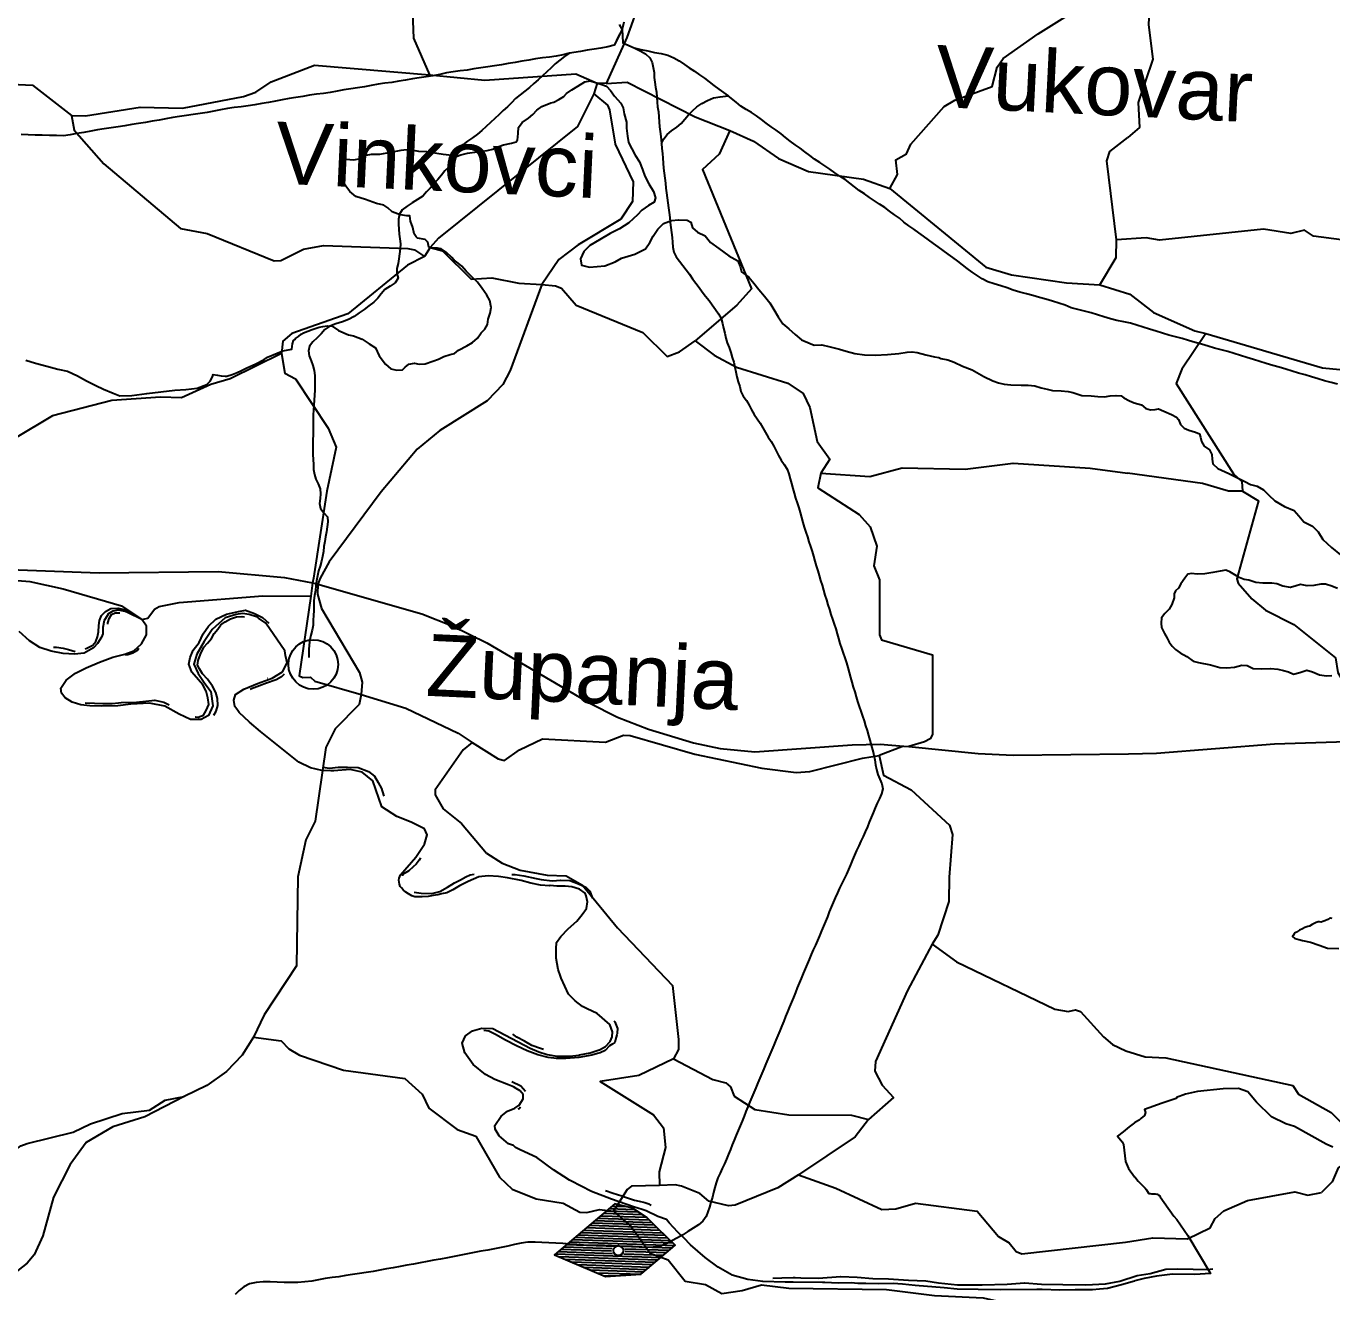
# Model space of a CAD drawing. Header units: metres. Extents: x 13.21 to 19.52, y 42.14 to 46.62.
# Drawn here: x 18.5924 to 19.0656, y 44.8493 to 45.308 of the extents above; entities that cross this region are included whole.
import ezdxf

# ---------------------------------------------------------------- set-up
doc = ezdxf.new("R2010")
doc.units = ezdxf.units.M
doc.header["$MEASUREMENT"] = 0
for name, color, linetype in [('CESTE', 5, 'Continuous'), ('grad_ino', 252, 'Continuous'), ('grad_manji', 1, 'Continuous'), ('hr', 9, 'Continuous'), ('naziv_manji', 1, 'Continuous'), ('naziv_veci', 1, 'Continuous'), ('PRUGE', 7, 'Continuous'), ('RIJEKE', 4, 'Continuous')]:
    doc.layers.add(name, color=color, linetype=linetype)
doc.styles.get("Standard").update_dxf_attribs({"font": 'arial.ttf'})

# ---------------------------------------------------------------- blocks, each defined once
blk = doc.blocks.new('*X40')
at = {"color": 0}
for p, q in [((18.80374, 44.87951), (18.81277, 44.8792)), ((18.80477, 44.88037), (18.8098, 44.8802)), ((18.79756, 44.87431), (18.82007, 44.87356)), ((18.79859, 44.87518), (18.81914, 44.87449)), ((18.79962, 44.87604), (18.81821, 44.87542)), ((18.80065, 44.87691), (18.81717, 44.87636)), ((18.80168, 44.87778), (18.8157, 44.87731)), ((18.80271, 44.87864), (18.81423, 44.87826)), ((18.79241, 44.86999), (18.82489, 44.8689)), ((18.79344, 44.87085), (18.82391, 44.86983)), ((18.79447, 44.87172), (18.82294, 44.87076)), ((18.7955, 44.87258), (18.82196, 44.8717)), ((18.79653, 44.87345), (18.821, 44.87263)), ((18.78623, 44.86479), (18.8045, 44.86418)), ((18.78726, 44.86566), (18.80476, 44.86507)), ((18.78829, 44.86652), (18.80605, 44.86593)), ((18.78932, 44.86739), (18.82747, 44.86611)), ((18.79035, 44.86825), (18.82684, 44.86703)), ((18.79138, 44.86912), (18.82587, 44.86797)), ((18.8082, 44.86586), (18.82645, 44.86525)), ((18.80938, 44.86492), (18.82543, 44.86438)), ((18.78418, 44.86306), (18.82236, 44.86178)), ((18.78521, 44.86393), (18.80492, 44.86327)), ((18.78539, 44.86212), (18.82134, 44.86092)), ((18.7877, 44.86114), (18.82032, 44.86005)), ((18.79002, 44.86017), (18.8193, 44.85919)), ((18.80898, 44.86313), (18.82339, 44.86265)), ((18.80952, 44.86401), (18.82441, 44.86352)), ((18.79233, 44.85919), (18.81828, 44.85832)), ((18.79465, 44.85821), (18.81726, 44.85746)), ((18.79696, 44.85724), (18.81624, 44.85659)), ((18.79928, 44.85626), (18.81522, 44.85572)), ((18.80159, 44.85528), (18.80582, 44.85514))]:
    blk.add_line(p, q, dxfattribs=at)

msp = doc.modelspace()

# ---------------------------------------------------------------- linework, layer by layer
at = {"layer": 'CESTE'}
for p, q in [((18.79932, 45.28735), (18.79814, 45.28349)), ((18.80253, 45.28725), (18.79932, 45.28735)), ((18.73876, 45.22779), (18.7368, 45.22452)), ((18.98149, 45.21421), (18.99234, 45.21084)), ((18.68606, 45.10817), (18.69621, 45.1062)), ((18.69621, 45.1062), (18.6956, 45.10139)), ((18.69651, 45.10796), (18.69621, 45.1062)), ((18.69621, 45.1062), (18.69812, 45.1058)), ((18.699, 45.10791), (18.69812, 45.1058)), ((18.91031, 45.0471), (18.90147, 45.04364)), ((18.91031, 45.0471), (18.91232, 45.04694))]:
    msp.add_line(p, q, dxfattribs=at)
for points in [[(18.73449, 45.35215), (18.73487, 45.34863), (18.73087, 45.34408), (18.72681, 45.33183), (18.72637, 45.31918), (18.73226, 45.31608), (18.73275, 45.30358), (18.73854, 45.29039)], [(18.9998, 45.34791), (19.00057, 45.33896), (18.99916, 45.30847), (19.00073, 45.29599), (18.99538, 45.28029), (18.99588, 45.27129), (18.99168, 45.26761)], [(18.8343, 45.32921), (18.81983, 45.32186), (18.81505, 45.31773), (18.81003, 45.30382), (18.80253, 45.28725)], [(18.90533, 45.24919), (18.90814, 45.25419), (18.90761, 45.25956), (18.91139, 45.26171), (18.91294, 45.26518), (18.92505, 45.2789), (18.92899, 45.28113), (18.94244, 45.2861), (18.94429, 45.29313), (18.94649, 45.29631), (18.95907, 45.3052), (18.98562, 45.32193), (18.99164, 45.32804)], [(18.60884, 45.27557), (18.61391, 45.27554), (18.63378, 45.27865), (18.64903, 45.27826), (18.67112, 45.28254), (18.6757, 45.28406), (18.6812, 45.2878), (18.69685, 45.29389), (18.73854, 45.29039)], [(18.73854, 45.29039), (18.75868, 45.28844), (18.7916, 45.29076), (18.79932, 45.28735)], [(18.55726, 45.28589), (18.56426, 45.28801), (18.5947, 45.28654), (18.60884, 45.27557)], [(18.80253, 45.28725), (18.81014, 45.28771), (18.8349, 45.27513), (18.84738, 45.27019)], [(18.79814, 45.28349), (18.79216, 45.27168), (18.74181, 45.23121), (18.73876, 45.22779)], [(18.79814, 45.28349), (18.80303, 45.27935), (18.8038, 45.27764), (18.80585, 45.26516), (18.81234, 45.25158), (18.81218, 45.24443), (18.80787, 45.238), (18.7924, 45.2287), (18.78543, 45.22348), (18.77924, 45.21442)], [(18.60884, 45.27557), (18.60987, 45.2703), (18.62053, 45.25812), (18.64833, 45.23465), (18.65796, 45.23287), (18.68227, 45.22296), (18.68467, 45.22301), (18.69288, 45.22714), (18.70022, 45.22855), (18.7307, 45.22744), (18.73316, 45.22689), (18.7368, 45.22452)], [(18.84738, 45.27019), (18.84357, 45.26162), (18.8375, 45.25599), (18.85529, 45.21283), (18.84994, 45.2069), (18.83478, 45.19395)], [(18.84738, 45.27019), (18.85595, 45.26632), (18.865, 45.26001), (18.8759, 45.25537), (18.89579, 45.25257), (18.90533, 45.24919)], [(18.98754, 45.23053), (18.98403, 45.25915), (18.98512, 45.26262), (18.99168, 45.26761)], [(19.11628, 45.26478), (19.10493, 45.26077), (19.0948, 45.26007), (19.08286, 45.25064), (19.08313, 45.24918), (19.08979, 45.24363), (19.09102, 45.24014), (19.08864, 45.23143), (19.08653, 45.23063), (19.07647, 45.22957), (19.05894, 45.2319), (19.05561, 45.23411), (19.05065, 45.23279), (19.04081, 45.23437), (19.00306, 45.23048), (18.99824, 45.23123), (18.98754, 45.23053)], [(18.90533, 45.24919), (18.94013, 45.22061), (18.94948, 45.21784), (18.9694, 45.21495), (18.98149, 45.21421)], [(18.98149, 45.21421), (18.98734, 45.22414), (18.98754, 45.23053)], [(18.7368, 45.22452), (18.73058, 45.22142), (18.70895, 45.20376), (18.68864, 45.19659), (18.68543, 45.19382), (18.68496, 45.18939)], [(18.73876, 45.22779), (18.7433, 45.22653), (18.75366, 45.21629), (18.76121, 45.21679), (18.77096, 45.21481), (18.77924, 45.21442)], [(18.77924, 45.21442), (18.76782, 45.18316), (18.76517, 45.17812), (18.75941, 45.17221), (18.74231, 45.1615), (18.7341, 45.15467), (18.72111, 45.13924), (18.70222, 45.11382), (18.699, 45.10791)], [(18.77924, 45.21442), (18.78427, 45.21389), (18.78645, 45.21298), (18.79178, 45.20692), (18.81586, 45.19691), (18.82472, 45.18824), (18.82916, 45.18998), (18.83478, 45.19395)], [(18.99234, 45.21084), (19.00087, 45.20424), (19.01595, 45.19756), (19.01991, 45.19663)], [(19.01991, 45.19663), (19.01124, 45.18365), (19.00913, 45.17853), (19.02985, 45.14576), (19.03295, 45.14294), (19.03314, 45.13944)], [(19.01991, 45.19663), (19.06212, 45.18418), (19.09481, 45.18107), (19.12868, 45.17346), (19.14268, 45.16572), (19.14904, 45.16389)], [(18.83478, 45.19395), (18.84178, 45.18874), (18.84986, 45.18439), (18.86837, 45.17857), (18.87394, 45.1749), (18.87643, 45.16985), (18.87903, 45.15743), (18.8836, 45.15112), (18.88042, 45.14605)], [(18.68496, 45.18939), (18.66637, 45.18014), (18.65928, 45.17815), (18.64874, 45.17327), (18.64113, 45.17359), (18.62343, 45.17231), (18.60197, 45.1668), (18.58845, 45.15865), (18.58412, 45.15424), (18.58241, 45.14731), (18.57711, 45.14349), (18.57475, 45.13653), (18.5698, 45.12827), (18.56703, 45.12527), (18.55949, 45.12051), (18.55036, 45.11737), (18.54363, 45.11629)], [(18.68496, 45.18939), (18.6861, 45.18219), (18.68998, 45.18013), (18.7019, 45.16225), (18.70479, 45.15538), (18.70136, 45.13949), (18.69651, 45.10796)], [(18.88042, 45.14605), (18.89809, 45.14475), (18.90986, 45.14798), (18.93269, 45.14739), (18.95013, 45.14966), (18.97793, 45.14779), (18.99151, 45.146)], [(18.88042, 45.14605), (18.87924, 45.14072), (18.89425, 45.13104), (18.89828, 45.12651), (18.90066, 45.11955), (18.89955, 45.11247), (18.90165, 45.1073), (18.90161, 45.10355)], [(19.03314, 45.13944), (19.02812, 45.13945), (19.01871, 45.14219), (18.99151, 45.146)], [(19.03314, 45.13944), (19.03899, 45.13598), (19.03115, 45.10775), (19.03156, 45.1061), (19.03658, 45.10043)], [(18.55557, 45.11074), (18.57328, 45.11153), (18.6189, 45.10988), (18.66205, 45.11033), (18.68606, 45.10817)], [(18.5473, 45.11014), (18.54885, 45.10688), (18.55371, 45.10575), (18.55878, 45.10547), (18.56856, 45.10728), (18.57861, 45.108), (18.59373, 45.10673), (18.60588, 45.10412), (18.62699, 45.09793), (18.63433, 45.09299), (18.6365, 45.09341), (18.63895, 45.09676), (18.64065, 45.09767), (18.64786, 45.09908), (18.67813, 45.10151), (18.6956, 45.10139)], [(18.6956, 45.10139), (18.6913, 45.07261), (18.6927, 45.07194), (18.69548, 45.07203), (18.69706, 45.07061), (18.71376, 45.06573)], [(18.69812, 45.1058), (18.69798, 45.1022), (18.69949, 45.09694), (18.71323, 45.07376), (18.71416, 45.07024), (18.71376, 45.06573)], [(18.69812, 45.1058), (18.73575, 45.095), (18.74684, 45.09065), (18.75939, 45.08457), (18.79639, 45.06271), (18.80675, 45.05754), (18.8179, 45.05327), (18.83422, 45.04833), (18.8439, 45.0462), (18.85645, 45.04499), (18.8917, 45.04753), (18.90183, 45.04776), (18.91031, 45.0471)], [(18.90161, 45.10355), (18.90159, 45.0874), (18.90232, 45.08561), (18.92081, 45.08015), (18.92088, 45.05135), (18.91997, 45.0497), (18.91799, 45.04863), (18.91232, 45.04694)], [(19.03658, 45.10043), (19.04152, 45.09635), (19.05181, 45.09116), (19.06686, 45.0791), (19.06775, 45.07373), (19.0696, 45.07045), (19.06888, 45.06869), (19.06978, 45.06519), (19.06936, 45.05536)], [(18.71376, 45.06573), (18.71307, 45.06221), (18.70442, 45.05335), (18.70102, 45.04662), (18.69719, 45.01985), (18.69376, 45.01312), (18.69085, 44.99973)], [(18.71376, 45.06573), (18.73005, 45.06084), (18.74893, 45.05177), (18.754, 45.04839)], [(18.754, 45.04839), (18.76351, 45.04243), (18.7658, 45.04187), (18.77119, 45.04571), (18.77957, 45.04972), (18.80233, 45.0485), (18.80887, 45.05109), (18.81131, 45.05098), (18.83475, 45.04412), (18.85905, 45.03915), (18.87142, 45.03748), (18.87642, 45.03786), (18.8955, 45.04275), (18.90147, 45.04364)], [(18.754, 45.04839), (18.75072, 45.04568), (18.74064, 45.0312), (18.74067, 45.02941), (18.74355, 45.02441), (18.7502, 45.01904), (18.75921, 45.00833), (18.76486, 45.00471), (18.77144, 45.00212), (18.78118, 45.00033), (18.78815, 45.00009)], [(18.91232, 45.04694), (18.93741, 45.04435), (18.95006, 45.04382), (18.99189, 45.04425)], [(18.99189, 45.04425), (19.00201, 45.04447), (19.04481, 45.04794), (19.07097, 45.04879)], [(18.90147, 45.04364), (18.90309, 45.03651), (18.91306, 45.03121), (18.92696, 45.01849), (18.92805, 45.01502), (18.92687, 44.9996)], [(18.69085, 44.99973), (18.69042, 44.96747), (18.67865, 44.94969), (18.67484, 44.94161)], [(18.78815, 45.00009), (18.79401, 44.99674), (18.80675, 44.98122), (18.82658, 44.96039), (18.82884, 44.94075), (18.82877, 44.93714), (18.82699, 44.93374)], [(18.92687, 44.9996), (18.92676, 44.99078), (18.92281, 44.97853), (18.92068, 44.97529)], [(18.92068, 44.97529), (18.91178, 44.9585), (18.90024, 44.93284), (18.89994, 44.92928), (18.90264, 44.92424), (18.90673, 44.91979), (18.89759, 44.91179)], [(18.92068, 44.97529), (18.92959, 44.96895), (18.96522, 44.95178), (18.97004, 44.95094), (18.97261, 44.95156), (18.97446, 44.95087), (18.98283, 44.94174), (18.98608, 44.93896), (18.99092, 44.93666)], [(18.67484, 44.94161), (18.67064, 44.93509), (18.66502, 44.92913), (18.65787, 44.92406), (18.64969, 44.92016)], [(18.67484, 44.94161), (18.68482, 44.94024), (18.68759, 44.93737), (18.69144, 44.93505), (18.70742, 44.92968), (18.72966, 44.92667), (18.73596, 44.92101), (18.7383, 44.91587), (18.74863, 44.90813), (18.75541, 44.90579), (18.76396, 44.89091), (18.76848, 44.88657), (18.77726, 44.88307), (18.78702, 44.88151), (18.793, 44.87823), (18.79555, 44.87806), (18.80023, 44.87916), (18.80526, 44.87851)], [(18.99092, 44.93666), (18.99787, 44.93452), (19.00545, 44.93415), (19.0514, 44.92407), (19.05342, 44.9209), (19.06536, 44.91426), (19.07124, 44.9084), (19.07313, 44.90729), (19.07847, 44.90693), (19.0795, 44.90613), (19.07831, 44.90426), (19.0732, 44.89805), (19.06789, 44.89426), (19.06562, 44.88913), (19.06176, 44.88534)], [(18.82699, 44.93374), (18.81444, 44.92773), (18.80042, 44.92552), (18.81969, 44.91351), (18.82337, 44.9088), (18.82404, 44.90167), (18.8218, 44.89284), (18.82192, 44.88783)], [(18.82699, 44.93374), (18.84128, 44.9263), (18.846, 44.92506), (18.8476, 44.92366), (18.84894, 44.92023), (18.8565, 44.9154), (18.86878, 44.9135), (18.89152, 44.91332), (18.89759, 44.91179)], [(18.49212, 44.87117), (18.49919, 44.87311), (18.50674, 44.87309), (18.51149, 44.87431), (18.51792, 44.87714), (18.52506, 44.8822), (18.53686, 44.88533), (18.54762, 44.88998), (18.55758, 44.89045), (18.56743, 44.89212), (18.57686, 44.89472), (18.58365, 44.8971), (18.59055, 44.90223), (18.5928, 44.90309), (18.6095, 44.90719), (18.61577, 44.9102), (18.62723, 44.9139), (18.63715, 44.9152), (18.64275, 44.91883), (18.64969, 44.92016)], [(18.64969, 44.92016), (18.63541, 44.91272), (18.62387, 44.90916), (18.61418, 44.90345), (18.6084, 44.89547), (18.60238, 44.88366), (18.59844, 44.86957), (18.59536, 44.86273), (18.59276, 44.85967), (18.58087, 44.85039), (18.57505, 44.83855)], [(18.89759, 44.91179), (18.8928, 44.90551), (18.87223, 44.89177)], [(18.87223, 44.89177), (18.86478, 44.88698), (18.84937, 44.88079), (18.84694, 44.88044), (18.83976, 44.88215), (18.83649, 44.8849), (18.82988, 44.88756), (18.82754, 44.88813), (18.82192, 44.88783)], [(18.87223, 44.89177), (18.88577, 44.88693), (18.90246, 44.87914), (18.90754, 44.87945), (18.91464, 44.8814), (18.93703, 44.87858), (18.94476, 44.8694), (18.94857, 44.86713), (18.95119, 44.86395), (18.9532, 44.86315), (18.9908, 44.86727)], [(18.82192, 44.88783), (18.81183, 44.88756), (18.81019, 44.88638), (18.80526, 44.87851)], [(18.9908, 44.86727), (19.00067, 44.86884), (19.01323, 44.86848), (19.02147, 44.87256), (19.02332, 44.87587), (19.02641, 44.87869), (19.03502, 44.88245), (19.05217, 44.88552), (19.0568, 44.8844), (19.06176, 44.88534)], [(18.80526, 44.87851), (18.8117, 44.873), (18.81853, 44.86334), (18.8251, 44.86092), (18.83116, 44.85321), (18.83854, 44.85198), (18.84447, 44.84874), (18.8519, 44.84986), (18.85889, 44.85186), (18.86884, 44.85065), (18.90418, 44.85016), (18.92158, 44.84794), (18.93918, 44.84716), (18.944, 44.84612), (18.94925, 44.84221), (18.9643, 44.84197), (18.96651, 44.84136), (18.97334, 44.83605), (18.99048, 44.83224)]]:
    msp.add_lwpolyline(points, dxfattribs=at)
at = {"layer": 'grad_ino'}
msp.add_lwpolyline([(18.80577, 44.88121), (18.78384, 44.86277), (18.8024, 44.85494), (18.81518, 44.85569), (18.82109, 44.8607), (18.82765, 44.86626), (18.82134, 44.87229), (18.81746, 44.87617), (18.81211, 44.87963)], close=True, dxfattribs=at)
msp.add_circle((18.80702, 44.86427), 0.0018, dxfattribs=at)
at = {"layer": 'grad_manji'}
msp.add_circle((18.69645, 45.07667), 0.00898, dxfattribs=at)
at = {"layer": 'hr'}
for points in [[(19.06596, 44.90171), (19.06345, 44.90279), (19.05206, 44.90925), (19.04886, 44.91025), (19.0437, 44.91272), (19.03823, 44.91806), (19.03507, 44.9218), (19.03172, 44.92296), (19.02612, 44.92294), (19.0169, 44.92191), (19.0125, 44.92101), (19.00927, 44.91978), (19.00911, 44.91944), (19.00403, 44.91764), (18.9977, 44.9154), (18.99806, 44.9143), (18.99775, 44.91353), (18.99763, 44.91322), (18.9963, 44.91214), (18.99575, 44.91157), (18.99417, 44.91071), (18.99405, 44.91062), (18.99209, 44.90911), (18.98992, 44.90734), (18.98786, 44.90575), (18.98951, 44.90371), (18.99011, 44.90274), (18.99073, 44.89658), (18.99182, 44.89401), (18.99409, 44.89105), (18.99416, 44.89097), (18.99536, 44.88947), (18.99789, 44.88685), (18.99839, 44.88624), (18.99905, 44.88513), (18.99934, 44.88499), (18.99976, 44.88491), (19.00022, 44.88486), (19.00158, 44.8848), (19.00217, 44.88472), (19.00236, 44.88468), (19.00258, 44.88456), (19.00276, 44.88435), (19.00306, 44.88422), (19.00329, 44.88377), (19.00484, 44.88164), (19.00829, 44.87678), (19.00935, 44.87551), (19.0134, 44.86978), (19.02153, 44.85592), (19.01593, 44.85563), (19.00779, 44.85577), (19.00195, 44.85498), (18.99748, 44.85416), (18.99416, 44.85328), (18.99403, 44.85325), (18.98927, 44.8519), (18.98427, 44.85056), (18.9814, 44.85028), (18.97877, 44.85), (18.97252, 44.85), (18.96704, 44.84996), (18.96056, 44.85022), (18.95862, 44.8502), (18.94546, 44.85002), (18.9374, 44.85011), (18.92975, 44.85027), (18.92503, 44.85074), (18.91459, 44.85167), (18.90991, 44.85213), (18.90664, 44.85233), (18.90132, 44.85222), (18.8967, 44.85234), (18.8938, 44.85239), (18.89138, 44.85258), (18.88679, 44.85242), (18.88168, 44.85265), (18.8704, 44.85279), (18.86743, 44.85282), (18.85935, 44.85307), (18.85391, 44.85379), (18.84822, 44.85533), (18.84316, 44.85832), (18.83842, 44.86171), (18.83316, 44.86635), (18.83068, 44.86886), (18.82861, 44.87094), (18.82543, 44.87429), (18.82443, 44.8755), (18.82128, 44.87668), (18.81703, 44.87871), (18.81563, 44.87916), (18.81249, 44.88016), (18.8045, 44.88293), (18.79722, 44.88572), (18.78981, 44.88953), (18.78928, 44.8898), (18.78349, 44.89355), (18.77749, 44.89795), (18.77139, 44.90078), (18.76971, 44.90158), (18.76899, 44.90235), (18.76717, 44.90299), (18.76376, 44.90582), (18.76239, 44.90826), (18.76228, 44.90966), (18.76452, 44.91303), (18.76681, 44.91477), (18.7695, 44.91589), (18.77103, 44.91696), (18.77254, 44.91925), (18.77247, 44.92079), (18.77141, 44.92216), (18.77, 44.92305), (18.76907, 44.92362), (18.76723, 44.92436), (18.7623, 44.92624), (18.75881, 44.9281), (18.75444, 44.93165), (18.75141, 44.93595), (18.7504, 44.93948), (18.75163, 44.94211), (18.75412, 44.94386), (18.75758, 44.94489), (18.76149, 44.94471), (18.77506, 44.93765), (18.7782, 44.93624), (18.78122, 44.93537), (18.78474, 44.93469), (18.78945, 44.93467), (18.79272, 44.93512), (18.79298, 44.93516), (18.79683, 44.93593), (18.80004, 44.93705), (18.80012, 44.93708), (18.80237, 44.93828), (18.80399, 44.94001), (18.80476, 44.94168), (18.80486, 44.94352), (18.80387, 44.94623), (18.79927, 44.95013), (18.79567, 44.95191), (18.79406, 44.95271), (18.79136, 44.95474), (18.78891, 44.95725), (18.78632, 44.96303), (18.78607, 44.96374), (18.78524, 44.96613), (18.78444, 44.97029), (18.78449, 44.97358), (18.78463, 44.97591), (18.78618, 44.97811), (18.78877, 44.98091), (18.79192, 44.98359), (18.79395, 44.98605), (18.79548, 44.98828), (18.79588, 44.99061), (18.79539, 44.99282), (18.795, 44.9938), (18.79289, 44.9952), (18.79018, 44.99609), (18.7877, 44.99631), (18.78473, 44.99638), (18.78231, 44.99653), (18.78206, 44.99651), (18.77874, 44.99673), (18.77535, 44.99746), (18.77175, 44.99841), (18.76684, 44.99937), (18.76356, 44.99987), (18.75989, 45.0001), (18.75639, 44.99971), (18.75262, 44.99803), (18.74947, 44.9964), (18.74705, 44.99496), (18.74484, 44.99392), (18.74298, 44.99359), (18.74163, 44.99322), (18.73986, 44.99289), (18.73808, 44.99264), (18.7359, 44.99252), (18.73431, 44.99252), (18.73321, 44.99245), (18.73219, 44.99284), (18.73098, 44.99352), (18.73002, 44.99412), (18.72899, 44.99497), (18.7284, 44.99567), (18.72796, 44.99627), (18.72768, 44.99707), (18.72755, 44.99779), (18.72743, 44.99856), (18.72756, 44.9992), (18.7281, 45.00042), (18.73358, 45.00684), (18.73675, 45.01156), (18.7377, 45.01498), (18.73674, 45.01709), (18.73333, 45.01877), (18.73191, 45.01947), (18.72674, 45.02152), (18.72127, 45.02513), (18.71808, 45.03451), (18.71419, 45.03766), (18.70978, 45.03857), (18.70387, 45.03808), (18.70282, 45.03812), (18.69953, 45.03821), (18.69547, 45.03923), (18.69126, 45.04127), (18.67739, 45.05238), (18.6734, 45.05574), (18.66965, 45.05925), (18.66915, 45.05994), (18.66808, 45.06146), (18.6677, 45.06379), (18.66833, 45.06579), (18.67125, 45.06772), (18.67621, 45.06981), (18.68161, 45.07168), (18.68526, 45.07402), (18.68697, 45.07729), (18.68645, 45.07996), (18.68615, 45.08162), (18.67927, 45.09158), (18.67665, 45.09349), (18.67624, 45.0938), (18.67319, 45.09478), (18.67082, 45.09517), (18.66853, 45.09483), (18.66457, 45.09356), (18.65979, 45.0894), (18.6569, 45.08495), (18.65428, 45.08039), (18.65322, 45.07684), (18.6548, 45.0734), (18.65694, 45.07016), (18.65938, 45.06684), (18.66011, 45.06172), (18.6585, 45.05823), (18.65582, 45.05674), (18.65193, 45.05672), (18.64782, 45.05864), (18.64271, 45.06153), (18.63716, 45.06262), (18.63034, 45.06229), (18.62565, 45.0617), (18.61958, 45.06157), (18.61551, 45.06165), (18.61229, 45.06203), (18.60907, 45.06304), (18.6065, 45.06461), (18.60519, 45.06632), (18.60503, 45.06814), (18.60696, 45.07099), (18.61028, 45.07347), (18.61419, 45.0754), (18.61898, 45.07756), (18.62386, 45.07928), (18.62821, 45.08046), (18.63143, 45.08161), (18.63423, 45.08409), (18.63601, 45.08745), (18.63602, 45.09061), (18.63555, 45.09129), (18.63436, 45.093), (18.62911, 45.09545), (18.62824, 45.09585), (18.62592, 45.09629), (18.62386, 45.096), (18.62199, 45.09487), (18.62207, 45.09463), (18.62063, 45.09255), (18.62025, 45.0901), (18.62026, 45.08777), (18.61971, 45.08651), (18.61833, 45.08424), (18.61684, 45.08272), (18.61341, 45.08079), (18.6099, 45.08039), (18.60579, 45.08061), (18.60148, 45.0815), (18.59735, 45.08285), (18.59365, 45.08519), (18.58991, 45.08857)], [(19.06562, 44.98464), (19.06506, 44.98472), (19.06479, 44.98472), (19.06445, 44.98444), (19.06413, 44.98423), (19.06306, 44.98373), (19.06231, 44.98348), (19.06168, 44.98329), (19.06113, 44.98338), (19.06054, 44.98338), (19.05985, 44.98316), (19.05908, 44.9828), (19.05837, 44.98243), (19.05741, 44.98186), (19.05681, 44.98175), (19.05579, 44.98138), (19.05489, 44.98091), (19.05384, 44.98038), (19.05276, 44.97966), (19.05199, 44.97934), (19.05153, 44.9785), (19.05125, 44.97811), (19.05214, 44.97732), (19.05354, 44.97706), (19.05494, 44.97664), (19.05778, 44.97607), (19.06098, 44.97501), (19.06395, 44.97388), (19.0681, 44.97377)]]:
    msp.add_lwpolyline(points, dxfattribs=at)
at = {"layer": 'PRUGE'}
for p in [(18.80646, 45.30282), (18.80833, 45.30684)]:
    msp.add_line(p, (18.80749, 45.30514), dxfattribs=at)
for points in [[(18.80749, 45.30514), (18.80549, 45.30114), (18.80319, 45.30045), (18.80069, 45.30004), (18.79819, 45.29968), (18.79572, 45.29925), (18.79323, 45.29885), (18.78935, 45.29823)], [(18.80833, 45.30684), (18.80741, 45.30854)], [(18.80899, 45.30941), (18.80833, 45.30684)], [(18.80833, 45.30684), (18.80863, 45.30188), (18.81277, 45.30007)], [(18.81277, 45.30007), (18.81521, 45.29955), (18.81764, 45.299), (18.82006, 45.29845), (18.82255, 45.29804), (18.82493, 45.29743), (18.82714, 45.29652), (18.8291, 45.29538), (18.83093, 45.29413), (18.83271, 45.29283), (18.83459, 45.29162), (18.83643, 45.29039), (18.83821, 45.2891), (18.83991, 45.28776), (18.84162, 45.28643), (18.84336, 45.28511), (18.84682, 45.2827)], [(18.81277, 45.30007), (18.81491, 45.29908), (18.81684, 45.2979), (18.81839, 45.29648), (18.8192, 45.29478), (18.81968, 45.29301), (18.81993, 45.29122), (18.82, 45.28943), (18.82018, 45.28764), (18.82047, 45.28585), (18.82083, 45.28407), (18.821, 45.28228), (18.82102, 45.28049), (18.82124, 45.2787), (18.8215, 45.27691), (18.82172, 45.27512), (18.82176, 45.27332), (18.82191, 45.27153), (18.82218, 45.26975), (18.82236, 45.26795), (18.8226, 45.26546)], [(18.78935, 45.29823), (18.78698, 45.29758), (18.78452, 45.2971), (18.78201, 45.2968), (18.77951, 45.29647), (18.77701, 45.2961), (18.77454, 45.29568), (18.77207, 45.29525), (18.76959, 45.29484), (18.76711, 45.29444), (18.76463, 45.29401), (18.76215, 45.2936), (18.75966, 45.29322), (18.75717, 45.29285), (18.75469, 45.29246), (18.7522, 45.29208), (18.74969, 45.29178), (18.74719, 45.29144), (18.74471, 45.29103), (18.74227, 45.2905), (18.73982, 45.29001), (18.73734, 45.2896), (18.73485, 45.28926), (18.73236, 45.28888), (18.72989, 45.28846), (18.72742, 45.28802), (18.72493, 45.28762), (18.72243, 45.28727), (18.71994, 45.28691), (18.71746, 45.2865), (18.715, 45.28604), (18.71252, 45.2856), (18.71004, 45.28522), (18.70754, 45.28487), (18.70507, 45.28444), (18.7026, 45.284), (18.70012, 45.28359), (18.69761, 45.28329), (18.69511, 45.28294), (18.69264, 45.28252), (18.69016, 45.28212), (18.68768, 45.28171), (18.6852, 45.28127), (18.68275, 45.28081), (18.68028, 45.28036), (18.67781, 45.27992), (18.67533, 45.2795), (18.67285, 45.27913), (18.67035, 45.27879), (18.66784, 45.27849), (18.66535, 45.27811), (18.66289, 45.27764), (18.66043, 45.27718), (18.65796, 45.27675), (18.65548, 45.27633), (18.65299, 45.27593), (18.65051, 45.27555), (18.64802, 45.27519), (18.64552, 45.27483), (18.64305, 45.27442), (18.64058, 45.27397), (18.63811, 45.27352), (18.63564, 45.27311), (18.63314, 45.27275), (18.63067, 45.27233), (18.6282, 45.27189), (18.62572, 45.27147), (18.62323, 45.27112), (18.62073, 45.27079), (18.61823, 45.27044), (18.61581, 45.26987), (18.61334, 45.26944), (18.61083, 45.26914), (18.6084, 45.26858), (18.60591, 45.26829), (18.60336, 45.26831), (18.60082, 45.2684), (18.59827, 45.26849), (18.59572, 45.26853), (18.59318, 45.26862), (18.59064, 45.26876)], [(18.78935, 45.29823), (18.78752, 45.29698), (18.7858, 45.29566), (18.78417, 45.29428), (18.78264, 45.29285), (18.7811, 45.29142), (18.77953, 45.29), (18.77797, 45.28858), (18.77638, 45.28718), (18.77477, 45.28579), (18.77311, 45.28443), (18.77143, 45.28308), (18.76977, 45.28172), (18.76832, 45.28024), (18.76684, 45.27879), (18.76527, 45.27737), (18.76377, 45.27592), (18.76223, 45.27449), (18.76064, 45.27308), (18.75912, 45.27165), (18.75756, 45.27022), (18.75595, 45.26883), (18.75418, 45.26754), (18.7524, 45.26626), (18.75063, 45.26497), (18.74875, 45.26373), (18.74744, 45.26223), (18.74677, 45.26048), (18.74651, 45.25867), (18.74565, 45.25703), (18.74415, 45.25556), (18.74287, 45.254), (18.74161, 45.25245), (18.7403, 45.25091), (18.73889, 45.24941), (18.73751, 45.2479), (18.7361, 45.24641), (18.73427, 45.24517), (18.73234, 45.24399), (18.73044, 45.24279), (18.72871, 45.24144), (18.72768, 45.23985), (18.72739, 45.23804), (18.72734, 45.23624), (18.72742, 45.23444), (18.72758, 45.23265), (18.72786, 45.23087), (18.72801, 45.22908), (18.72797, 45.22728), (18.72773, 45.22549), (18.72745, 45.2237), (18.72716, 45.22192), (18.72669, 45.22015), (18.72678, 45.21836), (18.72722, 45.2166), (18.7261, 45.215), (18.72432, 45.2137), (18.72241, 45.21252), (18.72108, 45.21099), (18.7198, 45.20944), (18.7184, 45.20794), (18.71664, 45.20664), (18.71486, 45.20536), (18.7131, 45.20407), (18.71128, 45.2028), (18.70928, 45.2017), (18.70708, 45.20079), (18.70469, 45.20016), (18.7025, 45.19926), (18.70067, 45.19802), (18.69933, 45.19648), (18.69783, 45.19503), (18.6963, 45.1936), (18.69506, 45.19201), (18.69467, 45.19027), (18.69497, 45.18846), (18.69565, 45.18673), (18.69628, 45.18498), (18.69677, 45.18323), (18.69701, 45.18144), (18.69707, 45.17964), (18.69703, 45.17785), (18.697, 45.17605), (18.69692, 45.17426), (18.69679, 45.17246), (18.69661, 45.17067), (18.69649, 45.16887), (18.69643, 45.16708), (18.69641, 45.16529), (18.69643, 45.16348), (18.69646, 45.16169), (18.69642, 45.15989), (18.69633, 45.1581), (18.69624, 45.15631), (18.69625, 45.15451), (18.69633, 45.15271), (18.69642, 45.15092), (18.69648, 45.14912), (18.6966, 45.14733), (18.69687, 45.14554), (18.69744, 45.14379), (18.6982, 45.14208), (18.6989, 45.14036), (18.69909, 45.13856), (18.69894, 45.13676), (18.69874, 45.13497), (18.69902, 45.13317), (18.70026, 45.13163), (18.70164, 45.13016), (18.70174, 45.12835), (18.70155, 45.12655), (18.70124, 45.12477), (18.70094, 45.12298), (18.70062, 45.1212), (18.70034, 45.11941), (18.70015, 45.11763), (18.69983, 45.11585), (18.69939, 45.11408), (18.69891, 45.11231), (18.69841, 45.11055), (18.69795, 45.10878), (18.69762, 45.107), (18.69741, 45.10522), (18.69723, 45.10342), (18.69688, 45.10164), (18.69671, 45.09985), (18.69667, 45.09806), (18.69666, 45.09626), (18.69657, 45.09446), (18.69646, 45.09268), (18.69644, 45.09087), (18.69607, 45.0891), (18.69557, 45.08734), (18.6952, 45.08556), (18.69493, 45.08377), (18.69479, 45.08198), (18.69487, 45.07916)], [(18.8226, 45.26546), (18.82343, 45.26717), (18.82466, 45.26872), (18.82632, 45.27008), (18.82815, 45.27135), (18.82973, 45.27274), (18.83104, 45.27429), (18.83238, 45.27581), (18.83383, 45.27729), (18.83542, 45.27869), (18.83728, 45.27992), (18.83928, 45.28105), (18.84144, 45.28199), (18.8439, 45.2824), (18.84682, 45.2827)], [(19.06762, 45.17825), (19.06524, 45.17888), (19.06286, 45.17949), (19.06054, 45.18023), (19.05821, 45.18095), (19.05584, 45.1816), (19.05348, 45.18226), (19.05114, 45.18296), (19.04884, 45.18372), (19.04646, 45.18438), (19.04411, 45.18504), (19.04178, 45.18576), (19.03946, 45.18651), (19.03714, 45.18723), (19.03479, 45.18791), (19.03245, 45.18861), (19.03012, 45.18933), (19.0278, 45.19006), (19.02542, 45.19069), (19.02304, 45.19132), (19.0207, 45.19203), (19.01834, 45.19269), (19.01598, 45.19336), (19.01364, 45.19406), (19.01129, 45.19474), (19.00892, 45.1954), (19.00653, 45.19601), (19.00422, 45.19677), (19.00191, 45.1975), (18.99953, 45.19815), (18.9972, 45.19886), (18.99488, 45.1996), (18.99255, 45.20033), (18.99014, 45.20088), (18.98769, 45.20137), (18.98528, 45.20193), (18.98295, 45.20265), (18.98064, 45.20341), (18.9783, 45.20412), (18.97591, 45.20472), (18.9735, 45.2053), (18.97114, 45.20596), (18.96892, 45.20684), (18.96663, 45.20762), (18.9643, 45.20834), (18.96194, 45.20902), (18.95958, 45.20967), (18.95722, 45.21034), (18.95488, 45.21103), (18.95248, 45.21164), (18.95012, 45.21231), (18.94789, 45.21318), (18.94557, 45.2139), (18.94321, 45.21457), (18.94087, 45.2153), (18.93885, 45.21637), (18.937, 45.21761), (18.9352, 45.21888), (18.93344, 45.22018), (18.9317, 45.22149), (18.92998, 45.22281), (18.92823, 45.22412), (18.92647, 45.22541), (18.92469, 45.22669), (18.92292, 45.22799), (18.92115, 45.22928), (18.91938, 45.23057), (18.9176, 45.23186), (18.91583, 45.23313), (18.91404, 45.23442), (18.91221, 45.23567), (18.91045, 45.23697), (18.9089, 45.23839), (18.90709, 45.23965), (18.90525, 45.24089), (18.90352, 45.24221), (18.90169, 45.24346), (18.89983, 45.24468), (18.89801, 45.24594), (18.89615, 45.24716), (18.89432, 45.24841), (18.89259, 45.24972), (18.89091, 45.25108), (18.88918, 45.25239), (18.88728, 45.25359), (18.88545, 45.25484), (18.88365, 45.25611), (18.88185, 45.25737), (18.87998, 45.2586), (18.87812, 45.25983), (18.87634, 45.26111), (18.87461, 45.26243), (18.87286, 45.26373), (18.87104, 45.26498), (18.86929, 45.26629), (18.86762, 45.26765), (18.86599, 45.26902), (18.86417, 45.27028), (18.86232, 45.27152), (18.86057, 45.27282), (18.85887, 45.27416), (18.85712, 45.27546), (18.85522, 45.27666), (18.85327, 45.27782), (18.85141, 45.27904), (18.84975, 45.2804), (18.84682, 45.2827)], [(18.8226, 45.26546), (18.82282, 45.26367), (18.82299, 45.26188), (18.82311, 45.26009), (18.82326, 45.25829), (18.82341, 45.2565), (18.8236, 45.25471), (18.82385, 45.25292), (18.82405, 45.25113), (18.82421, 45.24933), (18.82447, 45.24755), (18.82474, 45.24576), (18.82499, 45.24398), (18.82517, 45.24219), (18.82538, 45.2404), (18.82563, 45.23861), (18.82584, 45.23681), (18.82602, 45.23503), (18.82621, 45.23323), (18.82646, 45.23145), (18.8266, 45.22965), (18.82672, 45.22786), (18.82712, 45.22608), (18.82795, 45.22439), (18.82915, 45.22281), (18.8304, 45.22124), (18.8316, 45.21966), (18.83274, 45.21805), (18.83389, 45.21645), (18.83506, 45.21485), (18.83624, 45.21326), (18.83741, 45.21166), (18.83863, 45.21009), (18.83987, 45.20852), (18.84106, 45.20694), (18.84223, 45.20534), (18.84334, 45.20372), (18.84421, 45.20203), (18.84478, 45.20029), (18.84512, 45.1985), (18.84557, 45.19673), (18.84598, 45.19497), (18.8464, 45.19319), (18.84716, 45.19148), (18.84779, 45.18974), (18.84825, 45.18797), (18.84882, 45.18622), (18.84926, 45.18446), (18.84957, 45.18268), (18.84994, 45.1809), (18.85042, 45.17914), (18.85099, 45.17739), (18.85143, 45.17561), (18.85223, 45.17392), (18.8534, 45.17232), (18.85436, 45.17066), (18.85526, 45.16897), (18.85616, 45.16729), (18.85735, 45.1657), (18.85844, 45.16408), (18.85938, 45.16241), (18.86028, 45.16073), (18.86127, 45.15908), (18.86233, 45.15745), (18.8633, 45.15579), (18.8642, 45.15411), (18.86506, 45.15242), (18.86603, 45.15076), (18.86709, 45.14913), (18.86814, 45.14749), (18.86873, 45.14575), (18.86922, 45.14398), (18.86969, 45.14222), (18.87022, 45.14046), (18.87069, 45.13869), (18.87114, 45.13693), (18.8718, 45.13519), (18.87241, 45.13345), (18.87293, 45.13169), (18.87333, 45.12992), (18.8738, 45.12815), (18.87437, 45.1264), (18.87494, 45.12465), (18.8755, 45.1229), (18.87603, 45.12114), (18.87665, 45.1194), (18.87721, 45.11765), (18.8777, 45.11589), (18.87817, 45.11413), (18.87872, 45.11237), (18.8793, 45.11062), (18.8798, 45.10886), (18.8803, 45.1071), (18.88082, 45.10535), (18.88134, 45.10359), (18.88186, 45.10182), (18.88239, 45.10007), (18.88294, 45.09832), (18.88349, 45.09656), (18.88403, 45.09481), (18.88457, 45.09305), (18.88516, 45.0913), (18.88577, 45.08956), (18.88632, 45.08781), (18.88682, 45.08605), (18.8873, 45.08429), (18.88786, 45.08253), (18.88845, 45.08079), (18.88907, 45.07905), (18.88964, 45.07729), (18.89015, 45.07554), (18.8906, 45.07376), (18.8911, 45.072), (18.89161, 45.07025), (18.89215, 45.06849), (18.89269, 45.06673), (18.89318, 45.06498), (18.89365, 45.06321), (18.89429, 45.06148), (18.89493, 45.05974), (18.89553, 45.05799), (18.89602, 45.05623), (18.89655, 45.05448), (18.89711, 45.05272), (18.89768, 45.05097), (18.89818, 45.04921), (18.89863, 45.04744), (18.89913, 45.04568), (18.89956, 45.04391), (18.8999, 45.04214), (18.90019, 45.04035), (18.90054, 45.03857), (18.90103, 45.03681), (18.90181, 45.0351), (18.90248, 45.03336), (18.9028, 45.03159), (18.90235, 45.02982), (18.90165, 45.02809), (18.90084, 45.02639), (18.90012, 45.02467), (18.89939, 45.02295), (18.89865, 45.02123), (18.89795, 45.0195), (18.89724, 45.01778), (18.89649, 45.01606), (18.89567, 45.01436), (18.89486, 45.01266), (18.89409, 45.01096), (18.89335, 45.00924), (18.89259, 45.00753), (18.89181, 45.00582), (18.89111, 45.00409), (18.89041, 45.00237), (18.88967, 45.00065), (18.88883, 44.99895), (18.88797, 44.99726), (18.88715, 44.99557), (18.88639, 44.99386), (18.88563, 44.99214), (18.88489, 44.99042), (18.88416, 44.9887), (18.88344, 44.98698), (18.88274, 44.98526), (18.88205, 44.98353), (18.88134, 44.98181), (18.88062, 44.98009), (18.87989, 44.97837), (18.87914, 44.97665), (18.87839, 44.97493), (18.87764, 44.97322), (18.87689, 44.97151), (18.87614, 44.96979), (18.87541, 44.96808), (18.87467, 44.96635), (18.87396, 44.96463), (18.87325, 44.96291), (18.87254, 44.96118), (18.87185, 44.95946), (18.87115, 44.95774), (18.87045, 44.956), (18.86975, 44.95428), (18.86904, 44.95255), (18.86833, 44.95084), (18.86761, 44.94911), (18.86691, 44.94739), (18.8662, 44.94567), (18.86548, 44.94394), (18.86477, 44.94222), (18.86405, 44.9405), (18.86334, 44.93877), (18.86263, 44.93705), (18.86191, 44.93533), (18.86118, 44.93361), (18.86047, 44.93189), (18.85974, 44.93017), (18.85901, 44.92844), (18.85829, 44.92673), (18.85756, 44.92501), (18.85684, 44.92329), (18.85611, 44.92157), (18.85538, 44.91985), (18.85466, 44.91812), (18.85395, 44.9164), (18.85325, 44.91468), (18.85254, 44.91295), (18.85184, 44.91123), (18.85113, 44.90951), (18.85042, 44.90778), (18.84972, 44.90606), (18.84901, 44.90434), (18.8483, 44.90261), (18.84759, 44.90089), (18.84688, 44.89916), (18.84616, 44.89744), (18.84541, 44.89573), (18.84465, 44.89402), (18.84388, 44.89231), (18.84311, 44.8906), (18.84246, 44.88886), (18.84194, 44.8871), (18.84152, 44.88533), (18.84107, 44.88357), (18.84057, 44.88181), (18.83998, 44.88006), (18.83941, 44.87831), (18.83877, 44.87658), (18.83765, 44.87496), (18.83607, 44.87358), (18.83414, 44.87239), (18.83223, 44.87121), (18.83032, 44.87004), (18.8284, 44.86888)], [(18.8284, 44.86888), (18.82642, 44.86776), (18.82433, 44.86674), (18.8221, 44.8659), (18.81964, 44.86547), (18.81713, 44.86539), (18.8146, 44.86555), (18.81208, 44.86571), (18.80956, 44.86578), (18.80704, 44.86583), (18.80452, 44.86604), (18.802, 44.86616), (18.79947, 44.86618), (18.79947, 44.86618), (18.79694, 44.86611), (18.79442, 44.8662), (18.79192, 44.86643), (18.78941, 44.86664), (18.78689, 44.86681), (18.78437, 44.86695), (18.78185, 44.86706), (18.77932, 44.86718), (18.77681, 44.86728), (18.77426, 44.8673), (18.77426, 44.8673), (18.77179, 44.86702), (18.76938, 44.86645), (18.76698, 44.86589), (18.76456, 44.86538), (18.76212, 44.86492), (18.75967, 44.86447), (18.75722, 44.86401), (18.75479, 44.86354), (18.75236, 44.86305), (18.74992, 44.86256), (18.74748, 44.8621), (18.74504, 44.86164), (18.74259, 44.86119), (18.74014, 44.86075), (18.73769, 44.86031), (18.73524, 44.85986), (18.7328, 44.8594), (18.73036, 44.85895), (18.72792, 44.85849), (18.72546, 44.85805), (18.72301, 44.85761), (18.72056, 44.85718), (18.71811, 44.85675), (18.71564, 44.85634), (18.71319, 44.85594), (18.71072, 44.85555), (18.70824, 44.85519), (18.70577, 44.85482), (18.70329, 44.85446), (18.70082, 44.85411), (18.69837, 44.85368), (18.69592, 44.85322), (18.69343, 44.85289), (18.69092, 44.85272), (18.68839, 44.85269), (18.68587, 44.85275), (18.68334, 44.85283), (18.68082, 44.85291), (18.68082, 44.85291), (18.67829, 44.85292), (18.67576, 44.85274), (18.67335, 44.85223), (18.67129, 44.85118), (18.66959, 44.84986), (18.6681, 44.8484)]]:
    msp.add_lwpolyline(points, dxfattribs=at)
at = {"layer": 'RIJEKE'}
for points in [[(18.67015, 45.18313), (18.67233, 45.18411), (18.67564, 45.18557), (18.67861, 45.18713), (18.67988, 45.18798), (18.68333, 45.18943), (18.68538, 45.19037), (18.68872, 45.19089), (18.68893, 45.1929), (18.68932, 45.19402), (18.68976, 45.19445), (18.69005, 45.19484), (18.69111, 45.19555), (18.69211, 45.19636), (18.69297, 45.19683), (18.69445, 45.1975), (18.69606, 45.1981), (18.69746, 45.19856), (18.69858, 45.19893), (18.69998, 45.19915), (18.70158, 45.19944), (18.70158, 45.19944), (18.7033, 45.19922), (18.70554, 45.19773), (18.70918, 45.19611), (18.71109, 45.19578), (18.71421, 45.19457), (18.71675, 45.1929), (18.71895, 45.19144), (18.72036, 45.18855), (18.72257, 45.18552), (18.72455, 45.18376), (18.7267, 45.18334), (18.72885, 45.18348), (18.72973, 45.18443), (18.73109, 45.18551), (18.73314, 45.18583), (18.73314, 45.18583), (18.73488, 45.18548), (18.73706, 45.18565), (18.73982, 45.18656), (18.74189, 45.18725), (18.74374, 45.18823), (18.74601, 45.18897), (18.7476, 45.18933), (18.74906, 45.19054), (18.75206, 45.19217), (18.75415, 45.19334), (18.75602, 45.19489), (18.75725, 45.19682), (18.75867, 45.19823), (18.75959, 45.19981), (18.7598, 45.20183), (18.76053, 45.20394), (18.76087, 45.20601), (18.76046, 45.20853), (18.75934, 45.21047), (18.75766, 45.21289), (18.75602, 45.2152), (18.75379, 45.21731), (18.75183, 45.21919), (18.75029, 45.221), (18.74895, 45.22215), (18.74755, 45.2232), (18.74661, 45.22417), (18.74464, 45.22612), (18.74283, 45.22734), (18.74143, 45.2275), (18.74143, 45.2275), (18.73974, 45.22753), (18.73839, 45.22791), (18.73793, 45.22968), (18.73703, 45.23073), (18.7342, 45.23119), (18.73372, 45.23168), (18.73307, 45.23269), (18.73254, 45.23505), (18.73166, 45.23736), (18.73143, 45.23922), (18.73143, 45.23922), (18.73038, 45.2392), (18.72798, 45.23963), (18.72505, 45.24068), (18.72353, 45.24212), (18.72197, 45.24317), (18.7194, 45.24375), (18.71544, 45.24519), (18.7119, 45.24631), (18.70972, 45.24812), (18.70826, 45.25005), (18.70691, 45.2519), (18.70601, 45.25393), (18.70601, 45.25617), (18.70741, 45.25803), (18.7084, 45.25975), (18.7084, 45.25975), (18.71107, 45.25954), (18.71441, 45.26013), (18.71563, 45.26118), (18.71761, 45.26157), (18.72061, 45.26157), (18.72454, 45.2623), (18.72834, 45.26305), (18.72922, 45.26313), (18.73138, 45.26329), (18.73138, 45.26329), (18.73464, 45.26273), (18.73759, 45.26251), (18.74129, 45.26196), (18.74351, 45.26159), (18.74662, 45.26127), (18.74863, 45.26093), (18.74993, 45.26137), (18.75237, 45.26196), (18.75588, 45.26249), (18.75941, 45.26291), (18.76156, 45.26341), (18.76338, 45.26422), (18.76533, 45.26495), (18.76828, 45.26559), (18.76993, 45.26603), (18.77049, 45.26681), (18.77058, 45.26773), (18.77068, 45.26915), (18.7708, 45.27124), (18.77221, 45.27308), (18.7744, 45.27461), (18.77596, 45.27601), (18.77742, 45.27752), (18.77932, 45.27886), (18.78253, 45.28021), (18.78362, 45.28044), (18.78549, 45.28139), (18.7872, 45.28255), (18.78821, 45.28352), (18.79016, 45.28485), (18.7923, 45.28629), (18.79484, 45.28786), (18.79685, 45.28812), (18.79685, 45.28812), (18.79913, 45.28739), (18.80108, 45.28682), (18.80276, 45.28622), (18.80422, 45.28471), (18.80566, 45.28267), (18.80794, 45.28003), (18.8087, 45.27837), (18.80911, 45.27625), (18.80998, 45.27318), (18.8099, 45.27096), (18.81028, 45.26813), (18.81068, 45.26578), (18.81192, 45.26352), (18.81315, 45.26127), (18.81471, 45.25878), (18.81577, 45.25606), (18.81666, 45.25357), (18.8181, 45.25084), (18.81976, 45.24809), (18.82046, 45.24575), (18.82002, 45.24414), (18.81791, 45.24304), (18.81557, 45.24135), (18.81393, 45.23967), (18.81083, 45.23669), (18.80742, 45.23452), (18.80403, 45.23284), (18.80012, 45.23056), (18.79672, 45.22853), (18.79452, 45.22629), (18.79334, 45.22368), (18.79369, 45.22143), (18.79659, 45.22061), (18.80208, 45.22112), (18.8058, 45.22258), (18.80817, 45.22393), (18.81295, 45.22535), (18.81687, 45.22726), (18.8184, 45.2296), (18.81957, 45.2319), (18.82129, 45.23446), (18.82336, 45.23646), (18.82628, 45.2375), (18.82881, 45.23784), (18.82881, 45.23784), (18.83193, 45.23763), (18.83327, 45.2369), (18.83382, 45.23485), (18.83566, 45.23327), (18.83842, 45.23196), (18.8404, 45.22955), (18.84342, 45.22738), (18.84702, 45.22477), (18.85026, 45.22288), (18.85117, 45.2209), (18.85157, 45.21895), (18.85431, 45.21705), (18.85615, 45.21481), (18.85791, 45.21251), (18.86002, 45.21012), (18.86184, 45.20773), (18.86339, 45.20525), (18.86486, 45.20265), (18.86664, 45.20008), (18.86879, 45.19825), (18.87108, 45.19622), (18.87343, 45.19427), (18.8765, 45.19294), (18.87799, 45.19239), (18.88071, 45.19244), (18.88071, 45.19244), (18.88373, 45.19174), (18.88713, 45.19098), (18.88954, 45.19026), (18.89274, 45.1894), (18.89625, 45.18883), (18.90003, 45.18871), (18.90448, 45.18903), (18.90863, 45.1894), (18.91164, 45.18982), (18.91344, 45.18994), (18.91344, 45.18994), (18.91526, 45.18967), (18.91842, 45.18885), (18.92161, 45.18815), (18.92313, 45.18793), (18.92381, 45.18749), (18.92634, 45.18704), (18.92871, 45.1862), (18.93173, 45.18476), (18.93518, 45.18343), (18.93943, 45.18106), (18.94276, 45.17948), (18.94481, 45.17879), (18.94682, 45.17821), (18.94928, 45.17801), (18.95292, 45.17791), (18.9555, 45.17793), (18.9555, 45.17793), (18.95797, 45.17762), (18.9602, 45.17694), (18.96244, 45.17643), (18.96435, 45.1759), (18.9675, 45.17586), (18.9675, 45.17586), (18.96999, 45.17559), (18.97172, 45.1752), (18.97498, 45.17416), (18.9783, 45.17402), (18.98079, 45.17372), (18.9832, 45.1737), (18.98526, 45.17406), (18.98742, 45.17412), (18.98742, 45.17412), (18.98919, 45.17401), (18.99013, 45.1733), (18.9922, 45.17217), (18.99394, 45.17143), (18.99659, 45.17081), (18.99812, 45.16941), (18.99981, 45.16894), (19.0015, 45.16912), (19.00279, 45.16928), (19.00279, 45.16928), (19.0047, 45.16847), (19.0074, 45.16726), (19.00925, 45.16629), (19.01, 45.16544), (19.01075, 45.16368), (19.01203, 45.16226), (19.01374, 45.1616), (19.01616, 45.16091), (19.0176, 45.1603), (19.01799, 45.15907), (19.01832, 45.1575), (19.01923, 45.15575), (19.02116, 45.1545), (19.022, 45.15273), (19.02216, 45.15106), (19.02243, 45.14941), (19.02422, 45.14769), (19.0282, 45.14582), (19.0313, 45.14435), (19.03396, 45.14303), (19.03612, 45.14184), (19.03843, 45.14125), (19.04079, 45.13994), (19.04274, 45.13807), (19.04492, 45.136), (19.04834, 45.13389), (19.05186, 45.13252), (19.05363, 45.13051), (19.05544, 45.12831), (19.05849, 45.12678), (19.06056, 45.12472), (19.06229, 45.12196), (19.06546, 45.11911), (19.06867, 45.1164)], [(18.59236, 45.18694), (18.59575, 45.1859), (18.59997, 45.18474), (18.60384, 45.18374), (18.60737, 45.1829), (18.61098, 45.18123), (18.61433, 45.17942), (18.61767, 45.17776), (18.62047, 45.17645), (18.62394, 45.175), (18.62637, 45.17401), (18.63072, 45.17408), (18.63617, 45.17487), (18.64126, 45.17544), (18.64624, 45.17603), (18.65032, 45.17635), (18.65435, 45.17682), (18.65789, 45.17815), (18.65914, 45.17937), (18.65997, 45.18086), (18.6602, 45.18173), (18.6602, 45.18173), (18.66172, 45.18155), (18.66312, 45.18128), (18.66448, 45.18112), (18.66515, 45.18116), (18.66705, 45.18177), (18.66894, 45.18246), (18.67015, 45.18313)], [(19.06762, 45.10422), (19.06553, 45.10504), (19.06319, 45.10583), (19.06319, 45.10583), (19.06158, 45.10581), (19.05901, 45.10531), (19.05661, 45.10515), (19.05417, 45.10561), (19.05417, 45.10561), (19.05265, 45.10522), (19.05054, 45.10457), (19.04779, 45.10503), (19.0456, 45.1059), (19.04377, 45.10611), (19.04377, 45.10611), (19.04056, 45.10618), (19.03798, 45.10642), (19.0355, 45.10719), (19.03375, 45.10747), (19.03192, 45.10823), (19.03036, 45.10917), (19.02861, 45.11021), (19.02709, 45.11087), (19.02709, 45.11087), (19.02506, 45.11052), (19.02247, 45.11001), (19.01957, 45.10957), (19.01669, 45.10939), (19.01471, 45.10963), (19.01471, 45.10963), (19.01332, 45.10936), (19.01223, 45.10793), (19.01084, 45.10587), (19.01002, 45.10433), (19.00892, 45.10334), (19.00839, 45.10224), (19.00839, 45.10085), (19.00762, 45.09843), (19.00657, 45.09673), (19.00505, 45.09508), (19.00388, 45.09352), (19.0037, 45.09166), (19.0038, 45.09001), (19.00493, 45.08788), (19.00585, 45.08625), (19.0066, 45.08474), (19.00764, 45.08336), (19.00884, 45.0821), (19.01053, 45.08084), (19.01299, 45.07959), (19.01527, 45.07789), (19.01721, 45.07737), (19.02161, 45.0765), (19.02491, 45.07561), (19.02748, 45.07542), (19.03033, 45.07568), (19.0329, 45.07646), (19.0329, 45.07646), (19.03482, 45.07625), (19.03702, 45.0752), (19.03994, 45.07506), (19.04344, 45.07518), (19.04344, 45.07518), (19.04595, 45.07494), (19.04799, 45.07443), (19.04987, 45.07398), (19.05163, 45.07312), (19.05389, 45.07373), (19.05644, 45.07456), (19.05644, 45.07456), (19.05852, 45.07403), (19.06107, 45.07291), (19.06357, 45.07252), (19.06558, 45.07269)], [(18.61376, 45.08228), (18.6144, 45.08254), (18.61653, 45.08369), (18.61772, 45.08495), (18.61822, 45.08671), (18.61863, 45.08853), (18.61872, 45.09083), (18.61901, 45.09257), (18.61972, 45.09447), (18.62113, 45.09589), (18.6231, 45.09691), (18.62579, 45.0971), (18.62579, 45.0971), (18.62802, 45.09665), (18.63018, 45.09533), (18.63053, 45.09506)], [(18.62199, 45.09142), (18.62202, 45.0918), (18.62246, 45.09338), (18.6234, 45.09481), (18.62473, 45.09542), (18.62473, 45.09542), (18.62634, 45.09534)], [(18.65478, 45.05757), (18.65664, 45.05831), (18.65763, 45.05999), (18.65858, 45.06215), (18.65821, 45.06453), (18.65761, 45.06697), (18.65638, 45.06925), (18.65487, 45.07116), (18.65245, 45.07383), (18.65138, 45.07678), (18.65179, 45.07924), (18.65296, 45.08184), (18.65509, 45.08469), (18.65658, 45.08777), (18.65845, 45.0906), (18.6611, 45.09307), (18.66507, 45.09491), (18.66942, 45.09582), (18.67194, 45.09639), (18.67194, 45.09639), (18.67516, 45.09509), (18.67803, 45.09371), (18.68034, 45.09161)], [(18.66044, 45.05831), (18.66122, 45.05977), (18.66187, 45.06185), (18.66173, 45.06433), (18.66112, 45.06653), (18.65994, 45.06881), (18.65818, 45.0713), (18.65636, 45.07327), (18.65519, 45.0751), (18.65448, 45.07638), (18.65479, 45.07806), (18.65557, 45.08041), (18.6568, 45.08296), (18.65808, 45.08433), (18.65953, 45.08613), (18.66057, 45.08785), (18.66182, 45.08948), (18.66302, 45.09103), (18.66451, 45.09212), (18.66642, 45.09317), (18.66868, 45.09389), (18.67066, 45.0941), (18.67066, 45.0941), (18.67158, 45.09399)], [(18.62197, 45.09125), (18.62199, 45.09142)], [(18.60236, 45.083), (18.60337, 45.08298), (18.60337, 45.08298), (18.60579, 45.08254), (18.60777, 45.08204), (18.61019, 45.08141)], [(18.6333, 45.08242), (18.63274, 45.08172), (18.63102, 45.08075), (18.62927, 45.08021), (18.62837, 45.08003)], [(18.68588, 45.0732), (18.68493, 45.0722), (18.68302, 45.07105), (18.67955, 45.06986), (18.67694, 45.06891), (18.67406, 45.06788), (18.67355, 45.06762)], [(18.67991, 45.0716), (18.67976, 45.07154)], [(18.62591, 45.06278), (18.62685, 45.06287), (18.63243, 45.06306), (18.63575, 45.06335), (18.63901, 45.06379), (18.63901, 45.06379), (18.64227, 45.06299), (18.64421, 45.06204)], [(18.61385, 45.06281), (18.61723, 45.06265), (18.62024, 45.06257), (18.62355, 45.06249)], [(18.62355, 45.06249), (18.62591, 45.06278)], [(18.65365, 45.05771), (18.65382, 45.0577), (18.65478, 45.05757)], [(18.69989, 45.03944), (18.70235, 45.03904), (18.70545, 45.0394), (18.70882, 45.03946), (18.71274, 45.03934), (18.71274, 45.03934), (18.71647, 45.03792), (18.71868, 45.03622), (18.72003, 45.03384), (18.72121, 45.03174), (18.72144, 45.03087)], [(18.72144, 45.03087), (18.72155, 45.03051), (18.72202, 45.02893)], [(18.73532, 45.00655), (18.73486, 45.00573), (18.73369, 45.00431), (18.73262, 45.0033), (18.73108, 45.0019), (18.72878, 45.00059)], [(18.72878, 45.00059), (18.72877, 45.00003)], [(18.73305, 44.9942), (18.73554, 44.99381), (18.73943, 44.9937), (18.74233, 44.99439), (18.74509, 44.996), (18.74766, 44.99749), (18.74977, 44.99865), (18.75171, 44.99968), (18.75332, 45.00048), (18.75476, 45.00072)], [(18.76843, 45.00061), (18.76966, 45.0006), (18.76966, 45.0006), (18.77273, 45.00003), (18.77727, 44.99912), (18.77904, 44.99878), (18.78308, 44.99832), (18.78616, 44.99855), (18.78616, 44.99855), (18.78939, 44.99833), (18.79262, 44.99718), (18.79522, 44.99592), (18.79667, 44.99454), (18.79749, 44.99224), (18.79745, 44.99184)], [(18.80534, 44.94756), (18.80553, 44.94736)], [(18.80553, 44.94736), (18.80575, 44.94715), (18.80672, 44.94474), (18.80661, 44.94314)], [(18.80375, 44.93849), (18.8022, 44.93683), (18.80042, 44.93591), (18.79941, 44.93564), (18.79735, 44.93511), (18.79268, 44.93429), (18.78799, 44.93394), (18.7846, 44.93383), (18.78152, 44.93429), (18.77781, 44.93521), (18.77393, 44.9367), (18.77006, 44.93842), (18.76615, 44.94047), (18.76245, 44.94255), (18.76003, 44.9438), (18.75825, 44.94404)], [(18.77994, 44.93717), (18.77876, 44.9375), (18.7757, 44.93864), (18.77295, 44.94014), (18.77021, 44.94163), (18.76871, 44.94269)], [(18.80602, 44.94073), (18.80574, 44.93969), (18.80499, 44.93924)], [(18.80661, 44.94314), (18.8066, 44.94292), (18.80648, 44.94246), (18.80602, 44.94073)], [(18.80499, 44.93924), (18.80375, 44.93849)], [(18.76835, 44.92551), (18.77168, 44.92397), (18.77338, 44.92206)], [(18.77153, 44.91624), (18.77104, 44.91569), (18.77057, 44.91549)], [(18.80237, 44.88603), (18.80514, 44.88508), (18.80822, 44.88415)], [(18.80822, 44.88415), (18.80861, 44.88404), (18.80928, 44.88376)], [(18.80928, 44.88376), (18.81288, 44.88255)], [(18.81288, 44.88255), (18.81449, 44.8822)], [(18.81449, 44.8822), (18.81659, 44.88174), (18.81805, 44.88118), (18.81886, 44.88076)], [(18.86303, 44.85425), (18.86629, 44.85444), (18.87048, 44.85455), (18.87048, 44.85455), (18.87112, 44.85453), (18.87307, 44.85444), (18.87936, 44.85432), (18.88758, 44.8549), (18.88758, 44.8549), (18.89355, 44.85465), (18.8992, 44.8542), (18.90484, 44.85407), (18.90484, 44.85407), (18.91211, 44.8535), (18.91838, 44.85327), (18.92307, 44.85257), (18.92985, 44.85188), (18.93888, 44.85188), (18.94791, 44.8521), (18.95419, 44.85255), (18.95419, 44.85255), (18.96034, 44.85208), (18.96808, 44.85195), (18.97646, 44.85183), (18.98356, 44.85217), (18.98871, 44.85319), (18.99506, 44.85519), (18.99974, 44.85591), (19.00535, 44.85754), (19.00972, 44.85768), (19.01535, 44.85759), (19.01535, 44.85759), (19.02051, 44.8574), (19.02243, 44.8576)], [(18.88098, 44.85283), (18.88184, 44.85284)]]:
    msp.add_lwpolyline(points, dxfattribs=at)

# ---------------------------------------------------------------- block references
at = {"layer": 'grad_ino'}
msp.add_blockref('*X40', (0, 0), dxfattribs=at)

# ---------------------------------------------------------------- texts
at = {"layer": 'naziv_manji', "insert": (18.73801, 45.08778), "char_height": 0.0224579, "width": 0.1459762, "attachment_point": 1, "rotation": 357.3475}
msp.add_mtext('{\\fArial CE|b0|i0|c238|p34;Županja}     ', dxfattribs=at)
at = {"layer": 'naziv_veci', "char_height": 0.0224579, "attachment_point": 1}
for s, insert, width, rotation in [('{\\fArial CE|b0|i0|c238|p34;Vukovar}        ', (18.92251, 45.3012), 0.1572052, 357.2062), ('{\\fArial CE|b0|i0|c238|p34;Vinkovci}      ', (18.68332, 45.27342), 0.1497192, 357.3778)]:
    msp.add_mtext(s, dxfattribs=dict(at, insert=insert, width=width, rotation=rotation))

doc.saveas('drawing.dxf')
